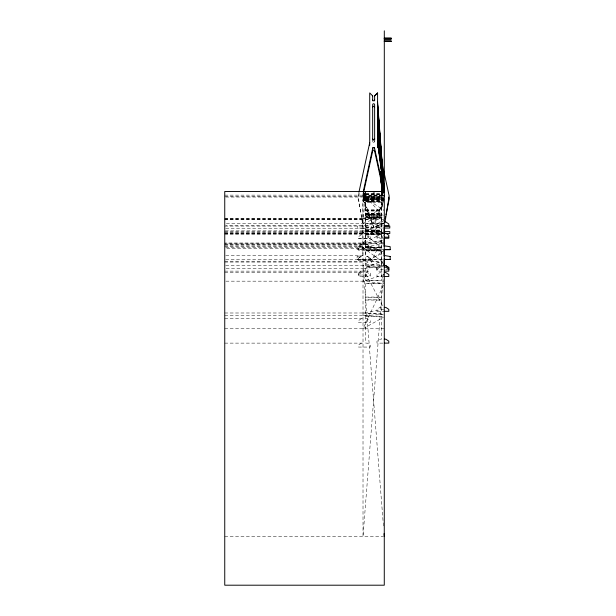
<?xml version="1.0" encoding="UTF-8"?>
<svg xmlns="http://www.w3.org/2000/svg" width="616" height="616" viewBox="0 0 616 616"><rect width="100%" height="100%" fill="white"/><g stroke="black" fill="none" stroke-linecap="round" stroke-linejoin="round"><path stroke-width="0.46" stroke-dasharray="3.08 2.31" d="M365.373 200.177L365.38 198.437L363.409 198.421L363.017 200.67M383.452 273.797L363.017 536.528L363.017 191.499M224.748 218.965L363.017 218.965L365.773 197.028L381.52 197.028L383.398 210.718M364.764 193.339L364.379 197.366L364.849 195.072M383.537 198.791L381.52 208.716L363.017 196.627L382.428 195.303M358.705 193.27L358.096 196.134L363.017 226.88M359.297 193.355L358.096 198.93L363.017 223.254L383.391 223.246L224.748 223.254M363.617 192.5L363.017 195.287L365.773 195.303M384.276 199.484L363.017 199.484L373.642 226.88L383.591 201.193M382.813 202.248L373.642 223.254L364.48 202.248L382.813 202.279M383.46 285.27L363.017 328.775L383.46 317.286M224.748 196.627L365.773 196.589M363.194 200.67L363.409 191.892M381.912 194.849L381.52 196.589M381.52 200.662L381.912 191.892M381.912 195.464L382.444 195.072L363.017 195.141L364.395 193.316M383.629 220.289L363.017 243.004L224.748 243.004M361.438 234.681L358.489 236.66L358.489 238.623L370.301 238.623L370.301 236.644L367.344 234.681L365.773 234.681M361.438 244.413L358.489 246.392L358.489 250.258L381.52 250.181L381.52 280.773L365.773 280.773L365.773 250.165L381.52 250.165M358.489 248.286L361.438 246.323M376.992 236.282L379.941 234.311L381.52 234.311M365.773 250.866L381.52 250.866L365.596 250.781L365.596 256.295L367.344 256.295L370.301 258.258L370.301 260.229L358.312 260.229L358.312 258.258L361.261 256.295L363.017 256.295M358.312 258.258L361.438 256.295M358.489 273.111L361.438 271.132M358.489 274.52L361.438 272.549M388.804 269.577L376.815 269.577L376.815 267.613L379.941 265.642M376.992 269.177L379.941 267.19L381.52 267.205M361.438 318.649L358.489 320.636L358.489 322.599L370.301 322.599L370.301 320.62L367.344 318.649L365.773 318.649M361.438 343.12L358.489 345.091L358.489 347.062L370.301 347.062L370.301 345.091L367.344 343.12L365.773 343.12L365.773 299.823L381.52 299.823L381.52 313.505L365.773 313.505M225.71 228.213L363.017 228.213L383.46 215.839M224.748 244.028L363.017 244.028L382.636 232.956M224.748 218.48L363.017 218.48L383.583 207.63M383.421 223.593L363.017 232.455L384.276 250.181L363.017 265.758L383.445 526.002M363.017 261.207L384.276 252.791M382.698 263.525L381.52 261.207L363.017 268.468L225.71 268.468M363.017 223.323L383.391 215.677M383.391 223.57L363.017 230.877L224.748 230.877M365.38 195.341L365.773 195.21M365.773 197.336L363.409 197.42M384.276 274.574L363.017 281.166L224.748 281.166M225.71 247.493L363.017 247.493L384.276 243.566M224.748 312.997L363.017 312.997L384.276 309.078M357.111 256.51L363.017 255.463L224.748 255.525M382.428 240.74L363.017 243.859L224.748 243.859M363.017 218.48L384.276 215.346M365.773 219.573L381.52 217.348L365.773 217.386M381.52 240.779L363.017 243.004L384.276 252.344M384.276 242.011L365.773 244.213L363.017 243.859L382.505 252.052M383.352 223.331L363.017 225.571L225.71 225.571M363.017 218.965L384.276 217.109M383.352 266.705L363.017 268.468L383.391 307.392M224.748 315.577L363.017 315.577L383.352 314.537M363.017 244.028L382.428 243.605M363.017 192.947L364.849 192.947L364.849 197.366L363.917 197.366M363.409 193.339L365.38 193.339M381.912 193.339L383.884 193.339M365.773 193.763L381.52 193.763M365.773 193.978L381.52 193.986M365.773 194.317L381.52 194.325M363.409 194.648L365.38 194.648M365.773 194.648L381.52 194.648M363.017 195.072L365.773 195.072L363.409 194.856L363.194 196.589M224.748 195.141L363.194 195.141M364.849 195.241L363.917 195.241L363.917 197.466M381.52 195.303L384.099 195.318M363.409 195.464L365.38 195.464M363.017 195.572L381.697 195.557M363.409 195.68L365.38 195.68M363.017 195.811L365.773 195.811M381.52 195.811L384.099 195.811M363.017 196.073L384.276 196.134M365.773 196.696L381.52 196.681M225.71 197.028L384.276 197.028M365.773 197.189L381.52 197.189M382.906 197.336L383.368 197.436L381.52 197.336M381.797 197.805L365.773 197.805L381.697 197.821L381.697 200.662M365.773 198.083L381.52 198.083M363.409 198.221L365.38 198.221M381.912 198.221L383.884 198.221M365.773 198.444L381.52 198.444M383.884 198.421L365.38 198.421M363.017 198.906L384.099 198.93M363.017 199.184L383.922 199.199M365.773 199.284L381.52 199.291M384.276 199.422L363.017 199.461L373.642 226.827M363.017 199.823L365.773 199.823M381.52 199.823L384.099 199.823M363.017 200.177L365.773 200.177M381.52 200.177L384.099 200.177M363.409 200.362L365.773 200.662M381.912 200.362L383.884 200.362M365.773 200.462L362.839 200.477L362.839 256.295M384.099 200.477L381.343 200.477L381.343 199.099M365.773 200.562L381.52 200.577M365.773 200.847L381.52 200.839M365.773 201.07L381.52 201.085M365.773 201.201L381.52 201.201M365.773 201.555L381.52 201.555M381.52 201.855L365.596 201.855L365.596 215.546L381.52 215.546M365.773 209.432L381.52 209.44M365.773 210.464L381.52 210.464M365.773 210.726L381.52 210.718M365.773 210.811L381.52 210.818M365.773 210.972L381.52 210.972M365.773 213.228L381.52 213.221M365.773 213.475L381.52 213.483M365.773 213.729L381.52 213.729M365.773 214.353L381.52 214.337M365.773 214.884L381.52 214.961M365.773 215.238L381.52 215.238M365.773 216.339L381.52 216.324M365.773 217.094L381.52 217.109M365.773 217.64L381.52 217.64M381.52 218.303L365.596 218.303L365.596 231.785L381.52 231.785M224.748 219.08L363.017 219.08M224.748 219.573L384.276 219.573M381.52 221.976L379.941 221.991L376.992 223.955L376.992 225.926L383.352 225.918M224.748 226.08L363.017 226.08M365.773 226.064L371.279 226.08L371.279 228.043L357.503 228.043L357.503 226.064M381.52 226.08L376.006 226.064L376.006 228.043L382.436 228.043M365.773 227.265L381.52 227.25M365.773 227.504L381.52 227.504M365.773 230.007L381.52 230.022M365.773 230.261L381.52 230.261M365.773 230.892L381.52 230.877M365.773 231.162L381.52 231.154M365.773 231.323L381.52 231.323M224.748 231.585L363.017 231.601M365.773 231.678L381.52 231.601M224.748 232.455L382.428 232.455M224.748 233.094L363.017 233.094M381.52 233.264L379.941 233.256L376.992 235.235L376.992 238.253L382.444 238.253M224.748 233.387L384.276 233.202L363.017 281.166L384.276 283.529M384.276 233.564L376.006 233.549L376.006 231.585M224.748 233.695L363.017 233.695M365.773 233.633L381.52 233.641M365.773 233.903L381.52 233.918M365.773 234.08L381.52 234.08M365.773 234.434L381.52 234.434M381.52 234.542L365.596 234.542L365.596 248.025L381.52 248.025M224.748 234.688L363.017 234.681M376.992 237.191L382.444 237.206M358.489 238.615L370.301 238.615M224.748 244.421L363.017 244.421M365.773 244.413L367.344 244.421L370.301 246.392L370.301 250.258M224.748 245.846L363.017 245.869L357.111 246.708L357.111 249.657L382.621 249.657L357.111 249.634M224.748 246.323L363.017 246.323M365.773 246.323L367.344 246.323L370.301 248.286L224.748 248.248M365.773 247.424L381.52 247.409M365.773 247.686L381.52 247.701L365.773 247.755M365.773 250.512L381.52 250.458M367.167 256.295L370.301 258.258M225.71 259.244L363.017 259.244L382.428 262.901M357.111 259.405L382.621 259.405M382.621 259.459L357.111 259.459L357.111 256.449M224.748 261.207L381.52 261.207M224.748 262.054L363.017 262.054M365.773 264.233L381.52 264.195M379.764 265.642L381.52 265.642M225.71 265.758L384.276 265.758M376.815 267.613L376.992 271.148L383.352 271.132M224.748 271.132L363.017 271.132M365.773 271.148L367.344 271.132L370.301 273.111M224.748 272.549L363.017 272.549M365.773 272.549L367.344 272.549L370.301 274.52M381.52 272.549L379.941 272.549L376.992 274.52L376.992 276.492L383.352 276.492M358.489 275.067L370.301 275.082M365.773 280.634L381.52 280.634M365.773 283.514L381.52 283.529M365.773 297.066L381.52 297.066M365.773 300.046L381.52 300.061M381.52 307.392L379.941 307.384L376.992 309.363L376.992 311.334M376.992 311.319L382.898 311.334M365.773 316.262L381.52 316.262L381.52 339.185L379.941 339.185L376.992 341.156L376.992 343.12L383.352 343.12M224.748 318.665L363.017 318.665M224.748 328.775L384.276 328.775M224.748 343.12L363.017 343.12M224.748 536.528L383.352 536.528M363.017 315.577L384.276 316.832M363.017 312.997L384.276 314.491M384.276 232.686L363.017 230.877L382.428 233.002M363.017 228.213L382.428 231.701M381.52 195.21L381.912 195.311M363.017 247.493L384.276 263.248M365.773 197.028L383.637 216.416M381.52 275.429L383.968 282.629M382.521 193.339L382.906 195.21M382.259 193.247L382.444 195.133L382.444 193.239M382.267 193.178L382.444 195.072M382.444 195.01L382.297 192.87M382.297 192.8L382.444 194.718M381.52 191.499L381.52 248.117M381.343 201.855L381.343 215.546M381.343 218.303L381.343 231.785M381.343 234.542L381.343 248.025M381.343 250.781L381.343 265.642M374.135 191.568L374.135 199.291M373.15 192.277L373.15 199.291M371.279 231.585L371.279 233.564L357.503 233.564L357.503 231.585M370.301 273.096L370.301 276.492L358.489 276.492L358.489 273.096M370.124 258.258L370.124 260.229M365.773 191.499L365.773 248.117M365.596 195.149L365.596 196.589M365.596 198.714L365.596 200.662M365.38 192.023L365.38 200.362M358.489 258.258L358.489 260.229M374.628 141.28L374.597 141.534A0.986 0.986 0 0 1 372.695 141.534L372.657 141.28A0.986 0.986 0 0 0 373.642 142.288A0.986 0.986 0 0 0 374.628 141.303L374.628 141.303M381.52 214.614L365.773 214.614L381.52 214.63M381.52 266.951L365.773 266.974L381.52 266.99M381.52 283.391L365.773 283.391L365.773 297.305L381.52 297.289L381.52 283.391"/><path stroke-width="0.92" d="M384.053 266.127L384.276 263.248M372.657 148.548L372.796 148.002A0.986 0.986 0 0 1 374.497 148.002L374.597 148.294M372.657 151.028L372.796 150.535A0.986 0.986 0 0 1 374.497 150.558L374.628 151.028M385.023 222.222L389.197 196.073L377.585 142.75L384.276 192.562M385.223 218.572L385.601 216.678M385.978 214.83L389.197 198.906L388.796 197.082M358.905 192.331L369.708 142.75M363.217 191.869L372.742 148.125M363.817 191.576L372.742 150.681M372.695 148.294L372.796 148.056A0.986 0.986 0 0 1 374.497 148.056M365.38 192.023L365.773 191.499L381.52 191.499M374.628 95.927L377.585 92.978M384.307 30.823L384.276 585.2L224.748 585.2L224.748 191.499L384.276 191.499M384.276 38.023L391.252 38.023M384.276 38.361L391.252 38.361M384.276 38.708L391.252 38.708M384.276 38.977L391.252 38.977M384.276 40.14L391.252 40.14M384.276 41.295L391.252 41.295M384.276 41.534L391.252 41.534M384.276 196.073L384.276 195.141M384.276 221.991L385.847 221.976L388.804 223.955L388.804 225.926L384.261 225.918M384.276 226.08L389.789 226.064L389.789 228.043L384.276 228.043M384.276 231.585L389.789 231.601L389.789 233.564L384.276 233.549M384.276 233.264L385.847 233.256L388.804 235.235L388.804 238.253L384.261 238.253M384.261 237.191L388.804 237.206M390.182 249.634L384.507 249.634L390.182 249.657L390.182 246.677L384.276 245.846M384.507 259.405L390.182 259.405M384.507 259.459L390.182 259.459L390.182 256.449M384.276 267.205L385.847 267.19L388.804 269.177M385.67 265.642L388.804 267.613L388.804 271.148L384.261 271.132M388.804 269.577L388.627 267.613M384.276 272.549L385.847 272.549L388.804 274.52L388.804 276.492L384.261 276.492M384.276 307.384L385.847 307.392L388.804 309.363L388.804 311.334L383.737 311.319M384.276 339.185L385.847 339.185L388.804 341.156L388.804 343.12L384.261 343.12M384.276 255.463L390.182 256.51M388.804 267.613L385.847 265.642L384.099 265.642L384.099 258.936M372.657 95.927L369.708 92.916L369.708 145.307M374.551 148.125L384.276 192.731M374.551 150.681L383.468 191.576M377.947 145.915L378.193 147.817M377.585 138.238L384.276 192.485L377.585 140.494L378.201 147.193M378.732 150.235L377.585 140.802L378.178 147.44M378.871 150.173L377.585 131.501L384.276 192.377L377.585 135.99L378.794 150.273M378.917 149.942L377.585 138.546L378.324 147.132M377.585 133.734L384.276 192.415M377.585 134.042L379.949 155.833M379.61 153.33L377.585 124.74L384.276 192.261L377.585 129.221L379.394 153.13M380.18 156.572L377.585 131.786L378.979 149.904M384.276 192.3L377.585 126.973L379.525 153.515L377.585 136.29L378.755 150.45M380.542 158.836L377.585 129.529L379.371 153.484M380.65 158.659L377.585 127.273L379.433 152.884M380.149 171.618L382.166 192.308M377.585 122.461L384.276 192.223L377.585 120.212L379.98 156.379M377.585 142.804L377.762 144.698M380.75 158.497L377.585 125.025L379.51 152.645M380.765 174.836L382.359 191.992L380.85 175.075M377.585 143.028L377.762 144.922M380.234 171.417L382.182 192.231M377.585 122.769L381.142 161.677M380.188 156.425L377.585 113.475L384.276 192.076L377.585 117.956L380.041 156.233M381.227 161.538L377.585 120.513L379.949 156.533M377.585 138.269L378.586 149.588M380.65 175.029L382.19 192.161L380.711 174.867L382.351 191.946L381.697 180.426M384.276 192.115L377.585 115.7L380.134 156.556M377.585 118.264L381.296 161.407M381.15 177.847L382.359 192.115M377.585 111.196L384.276 192.038L377.585 108.94L380.418 158.512M377.585 116.008L381.404 161.7M380.796 175.036L382.205 192.061L380.85 174.875M381.473 161.577L377.585 113.752L380.126 155.933M377.585 133.757L378.917 150.035M381.189 177.801L382.367 192.169M377.585 111.496L381.72 163.748M379.156 151.428L379.302 153.33M377.585 106.684L384.276 191.961L377.585 102.179L380.572 158.589M377.585 109.248L381.851 164.603M381.119 177.593L382.22 191.915M384.045 533.656L384.276 536.528M384.276 191.93L377.585 104.435L380.526 158.689M381.281 177.962L382.374 192.284L381.458 177.993M377.585 106.991L381.897 164.503M381.158 177.454L382.228 191.838L381.212 177.57M377.585 104.735L381.905 163.794M381.242 177.439L382.243 191.738M377.585 122.492L379.88 156.033M381.389 178.086L382.313 191.499L381.373 177.308L382.259 191.568M377.585 122.746L379.656 153.376M381.273 177.308L382.251 191.668L381.319 177.408M381.396 177.277L382.32 191.622M377.585 118.234L380.01 156.325M381.435 177.454L382.328 192.338L381.512 177.57M377.585 111.219L380.241 156.302M377.585 106.707L380.465 158.412M377.585 106.968L380.465 158.689M381.535 177.847L382.336 192.207M382.336 192.146L381.72 180.573L382.344 192.038M384.099 227.312L384.099 234.018M384.099 237.853L384.099 246.477M384.099 249.349L384.099 256.056M377.585 144.56L377.585 92.916L374.628 95.865L374.628 100.793M374.628 140.363L374.628 104.728A0.986 0.986 0 0 0 373.642 103.742A0.986 0.986 0 0 0 372.657 104.728L372.657 140.363M372.657 95.865L372.657 100.793M374.628 99.861A0.986 0.986 0 0 1 373.642 100.847A0.986 0.986 0 0 1 372.657 99.861M374.628 138.808A0.986 0.986 0 0 1 373.642 139.794A0.986 0.986 0 0 1 372.657 138.808M374.628 138.869A0.986 0.986 0 0 1 373.642 139.855A0.986 0.986 0 0 1 372.657 138.869M372.657 107.261A0.986 0.986 0 0 1 373.642 106.275A0.986 0.986 0 0 1 374.628 107.261"/></g></svg>
